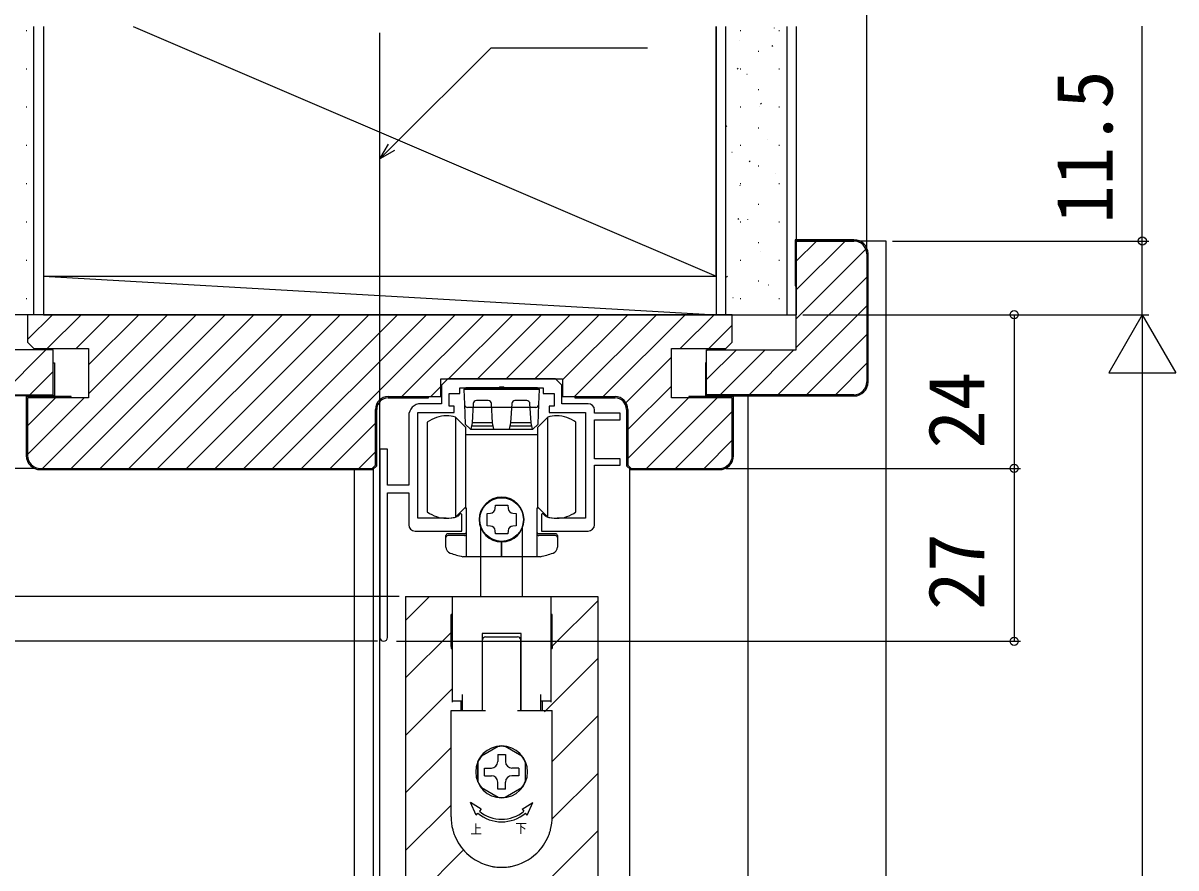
# Model space of a CAD drawing. Units: millimetres, scale not verified. Extents: x -525 to 525, y -783 to 779.
# Drawn here: x -421.7 to -241.8, y 362.2 to 494.1 of the extents above; entities that cross this region are included whole.
import ezdxf
from ezdxf.enums import TextEntityAlignment as Align

# ---------------------------------------------------------------- set-up
doc = ezdxf.new("R2010")
doc.units = ezdxf.units.MM
doc.header["$LTSCALE"] = 4
for name, color, linetype in [('0-3_YKK_11', 7, 'Continuous'), ('0-5_YKK_12', 2, 'Continuous'), ('0-6_YKK_13', 4, 'Continuous'), ('0-8_YKK_D', 6, 'Continuous'), ('0-A_YSS_K', 3, 'Continuous'), ('0-B_YSS_KE', 3, 'Continuous')]:
    doc.layers.add(name, color=color, linetype=linetype)
doc.styles.add('ＭＳ ゴシック', font='')
doc.styles.get('ＭＳ ゴシック').set_extended_font_data('MS Gothic')

msp = doc.modelspace()

# ---------------------------------------------------------------- linework, layer by layer
at = {"layer": '0-3_YKK_11'}
msp.add_line((-366, 427.598), (-366, 398.198), dxfattribs=at)
for points in [[(-355.65, 416.798), (-360.1, 416.798), (-360.1, 433.298), (-354.4, 433.298), (-354.4, 434.298), (-355.2, 434.298), (-355.2, 436.298), (-353.5, 436.298), (-353.5, 437.198), (-347.458, 437.198), (-347.275, 437.318), (-346.725, 437.318), (-346.542, 437.198), (-340.5, 437.198), (-340.5, 436.298), (-338.8, 436.298), (-338.8, 434.298), (-339.6, 434.298), (-339.6, 433.298), (-333.9, 433.298), (-333.9, 416.798), (-338.35, 416.798)], [(-333.5, 434.698), (-337.6, 434.698), (-337.6, 437.598), (-338.6, 438.598), (-355.4, 438.598), (-356.4, 437.598), (-356.4, 434.698), (-359.6, 434.698)], [(-332.5, 415.798), (-332.5, 425.098), (-328.5, 425.098), (-328.5, 426.098), (-332.5, 426.098), (-332.5, 432.198), (-328.5, 432.198), (-328.5, 433.198), (-332.5, 433.198), (-332.5, 433.698)], [(-361.5, 432.798), (-361.5, 421.998), (-364.8, 421.998), (-364.8, 427.598), (-366, 427.598)], [(-364.8, 398.198), (-364.8, 420.798), (-361.5, 420.798), (-361.5, 415.798)], [(-360.5, 414.798), (-353.2, 414.798), (-353.2, 417.432), (-353.447, 417.534), (-353.845, 417.136), (-353.965, 417.062)], [(-340.035, 417.062), (-340.155, 417.136), (-340.553, 417.534), (-340.8, 417.432), (-340.8, 414.798), (-333.5, 414.798)]]:
    msp.add_lwpolyline(points, dxfattribs=at)
for centre, radius, start, end in [((-359.6, 432.798), 1.9, 90, 180), ((-333.5, 433.698), 1, 0, 90), ((-360.5, 415.798), 1, 180, 270), ((-355.65, 422.298), 5.5, 270, 287.8376), ((-338.35, 422.298), 5.5, 252.1624, 270), ((-333.5, 415.798), 1, 270, 0), ((-365.4, 398.198), 0.6, 180, 0)]:
    msp.add_arc(centre, radius, start, end, dxfattribs=at)
at = {"layer": '0-5_YKK_12'}
for p, q in [((-366, 48.869), (-366, 492.598)), ((-287.001, 460.098), (-301.003, 460.098)), ((-287.001, 266.354), (-287.001, 460.098)), ((-308.5, 266.354), (-308.5, 436.098)), ((-367, 266.354), (-367, 424.798)), ((-327, 266.354), (-327, 424.798)), ((-370, 424.398), (-370, 266.354)), ((-362, 404.598), (-332, 404.598)), ((-362, 404.598), (-362, 266.354)), ((-362, 400.847), (-358.249, 404.598)), ((-339.1, 396.807), (-332, 403.907)), ((-332, 404.598), (-332, 266.354)), ((-362, 391.867), (-354.9, 398.967)), ((-340.328, 386.598), (-332, 394.926)), ((-362, 382.887), (-354.7, 390.187)), ((-339.1, 378.846), (-332, 385.946)), ((-362, 373.907), (-354.9, 381.007)), ((-339.101, 369.865), (-332, 376.966)), ((-362, 364.926), (-354.9, 372.026)), ((-362, 337.985), (-332, 367.985)), ((-362, 355.946), (-353.04, 364.906))]:
    msp.add_line(p, q, dxfattribs=at)
at = {"layer": '0-6_YKK_13'}
for p, q in [((-352.9, 436.898), (-352.6, 437.198)), ((-352.9, 436.898), (-352.82, 434.598)), ((-347, 437.198), (-352.6, 437.198)), ((-350.25, 437.198), (-343.75, 437.198)), ((-341.4, 437.198), (-347, 437.198)), ((-341.4, 437.198), (-341.1, 436.898)), ((-352.82, 434.598), (-352.711, 431.498)), ((-347, 434.098), (-352.319, 434.098)), ((-351.421, 434.72), (-351.6, 431.698)), ((-349.078, 435.198), (-350.922, 435.198)), ((-348.4, 431.698), (-348.579, 434.72)), ((-341.681, 434.098), (-347, 434.098)), ((-345.421, 434.72), (-345.6, 431.698)), ((-343.078, 435.198), (-344.922, 435.198)), ((-342.4, 431.698), (-342.579, 434.72)), ((-341.289, 431.498), (-341.18, 434.598)), ((-354.2, 432.599), (-352.6, 430.999)), ((-354.2, 432.599), (-354.2, 416.999)), ((-341.4, 430.999), (-339.8, 432.599)), ((-339.8, 416.999), (-339.8, 432.599)), ((-358.6, 431.799), (-358.6, 424.799)), ((-351.883, 430.698), (-352.711, 431.498)), ((-352.6, 418.599), (-352.6, 430.999)), ((-348.3, 431.198), (-351.7, 431.198)), ((-347, 430.698), (-345.791, 430.698)), ((-345.6, 431.698), (-345.8, 430.698)), ((-345.791, 430.698), (-342.117, 430.698)), ((-342.3, 431.198), (-345.7, 431.198)), ((-342.4, 431.698), (-345.6, 431.698)), ((-342.2, 430.698), (-342.4, 431.698)), ((-341.289, 431.498), (-342.117, 430.698)), ((-341.4, 430.999), (-341.4, 418.599)), ((-335.4, 424.799), (-335.4, 431.799)), ((-347, 429.849), (-352.6, 429.849)), ((-341.4, 429.849), (-347, 429.849)), ((-358.6, 424.799), (-358.6, 417.799)), ((-335.4, 417.799), (-335.4, 424.799)), ((-352.6, 418.599), (-354.2, 416.999)), ((-348.008, 418.344), (-347.97, 418.849)), ((-339.8, 416.999), (-341.4, 418.599)), ((-355.7, 412.317), (-355.7, 414.099)), ((-352.8, 414.399), (-355.4, 414.399)), ((-352.8, 414.099), (-355.4, 414.099)), ((-350.25, 404.598), (-350.25, 415.3)), ((-343.75, 404.598), (-343.75, 415.3)), ((-338.6, 414.399), (-341.2, 414.399)), ((-338.6, 414.099), (-341.2, 414.099)), ((-338.3, 414.099), (-338.3, 412.317)), ((-347, 413.099), (-347, 410.799)), ((-347, 410.799), (-347, 413.099)), ((-347, 410.799), (-353.078, 410.799)), ((-340.922, 410.799), (-347, 410.799)), ((-354.7, 404.598), (-339.3, 404.598)), ((-354.7, 404.598), (-354.7, 388.098)), ((-339.3, 404.598), (-339.3, 388.098)), ((-354.7, 401.798), (-354.9, 401.798)), ((-339.1, 398.405), (-339.1, 401.298)), ((-354.9, 397.959), (-354.9, 398.405)), ((-354.9, 396.787), (-354.9, 397.959)), ((-350.05, 398.798), (-350.05, 386.798)), ((-343.95, 398.798), (-350.05, 398.798)), ((-350, 397.298), (-350, 397.798)), ((-349.5, 398.298), (-344.5, 398.298)), ((-344, 397.298), (-344, 397.798)), ((-343.95, 386.798), (-343.95, 398.798)), ((-354.9, 396.787), (-354.9, 396.519)), ((-354.9, 396.519), (-354.9, 396.487)), ((-354.9, 396.487), (-354.7, 396.487)), ((-350.05, 396.487), (-350, 396.487)), ((-350, 396.798), (-350, 397.298)), ((-350, 396.519), (-350, 396.787)), ((-350, 396.487), (-350, 396.519)), ((-350, 395.501), (-350, 396.487)), ((-344, 396.787), (-344, 396.796)), ((-344, 395.501), (-344, 396.487)), ((-344, 396.487), (-343.95, 396.487)), ((-339.3, 396.487), (-339.1, 396.487)), ((-339.1, 396.787), (-339.1, 396.519)), ((-339.1, 396.519), (-339.1, 396.487)), ((-344, 393.256), (-344, 394.787)), ((-350, 392.798), (-350, 393.256)), ((-350, 392.763), (-350, 392.798)), ((-350, 389.298), (-350, 391.298)), ((-344, 389.298), (-344, 391.298)), ((-353.1, 386.798), (-353.1, 389.298)), ((-350, 388.215), (-350, 389.298)), ((-344, 388.215), (-344, 389.298)), ((-340.9, 386.798), (-340.9, 389.298)), ((-354.7, 388.298), (-353.1, 388.298)), ((-353.325, 386.798), (-353.325, 388.298)), ((-350, 387.798), (-350, 388.215)), ((-344, 387.798), (-344, 388.215)), ((-344, 387.298), (-344, 387.798)), ((-344, 386.798), (-344, 387.298)), ((-340.9, 388.298), (-339.3, 388.298)), ((-340.675, 388.298), (-340.675, 386.798)), ((-354.9, 386.798), (-353.1, 386.798)), ((-354.9, 382.498), (-354.9, 386.798)), ((-350, 386.798), (-349.5, 386.798)), ((-344.5, 386.798), (-344, 386.798)), ((-344, 386.798), (-343.95, 386.798)), ((-339.1, 382.498), (-339.1, 386.798)), ((-354.9, 381.498), (-354.9, 382.498)), ((-354.9, 380.624), (-354.9, 381.498)), ((-339.1, 381.498), (-339.1, 382.498)), ((-339.1, 380.624), (-339.1, 381.498)), ((-354.9, 380.16), (-354.9, 380.624)), ((-354.9, 379.998), (-354.9, 380.16)), ((-347.534, 381.162), (-350.166, 379.642)), ((-347.6, 379.898), (-346.4, 379.898)), ((-347.6, 379.898), (-347.6, 378.798)), ((-343.834, 379.642), (-346.466, 381.162)), ((-346.4, 379.898), (-346.4, 378.798)), ((-350.75, 378.728), (-350.75, 375.668)), ((-350.7, 378.718), (-350.7, 375.678)), ((-343.3, 375.678), (-343.3, 378.718)), ((-343.25, 375.668), (-343.25, 378.728)), ((-339.1, 377.498), (-339.1, 379.498)), ((-354.9, 376.998), (-354.9, 377.498)), ((-354.9, 375.998), (-354.9, 376.372)), ((-349.7, 376.598), (-349.7, 377.798)), ((-349.7, 377.798), (-348.6, 377.798)), ((-349.7, 376.598), (-348.6, 376.598)), ((-344.3, 377.798), (-345.4, 377.798)), ((-344.3, 376.598), (-345.4, 376.598)), ((-344.3, 377.798), (-344.3, 376.598)), ((-339.1, 376.998), (-339.1, 377.498)), ((-339.1, 375.998), (-339.1, 376.372)), ((-354.9, 375.941), (-354.9, 375.998)), ((-354.9, 375.663), (-354.9, 375.941)), ((-354.9, 375.641), (-354.9, 375.663)), ((-354.9, 375.498), (-354.9, 375.641)), ((-354.9, 374.998), (-354.9, 375.498)), ((-354.9, 374.498), (-354.9, 374.998)), ((-354.9, 370.198), (-354.9, 374.498)), ((-350.166, 374.754), (-347.534, 373.234)), ((-347.6, 374.498), (-347.6, 375.598)), ((-346.4, 374.498), (-347.6, 374.498)), ((-346.466, 373.234), (-343.834, 374.754)), ((-346.4, 374.498), (-346.4, 375.598)), ((-339.1, 375.941), (-339.1, 375.998)), ((-339.1, 375.663), (-339.1, 375.941)), ((-339.1, 375.641), (-339.1, 375.663)), ((-339.1, 375.498), (-339.1, 375.641)), ((-339.1, 374.998), (-339.1, 375.498)), ((-339.1, 374.498), (-339.1, 374.998)), ((-339.1, 370.198), (-339.1, 374.498)), ((-350.985, 370.449), (-351.85, 372.398)), ((-350.214, 371.368), (-351.85, 372.398)), ((-350.985, 370.449), (-350.728, 370.755)), ((-350.214, 371.368), (-350.471, 371.061)), ((-343.786, 371.368), (-342.15, 372.398)), ((-343.786, 371.368), (-343.529, 371.061)), ((-343.015, 370.449), (-343.272, 370.755)), ((-343.015, 370.449), (-342.15, 372.398))]:
    msp.add_line(p, q, dxfattribs=at)
for points in [[(-341.18, 434.598), (-341.1, 436.898), (-352.9, 436.898)], [(-351.883, 430.698), (-348.209, 430.698), (-347, 430.698)], [(-348.2, 430.698), (-348.4, 431.698), (-351.6, 431.698), (-351.8, 430.698)], [(-352.5, 410.799), (-352.5, 418.399), (-352.8, 418.399)], [(-348.745, 415.59), (-349.25, 415.629), (-349.25, 417.569), (-348.745, 417.607)], [(-347.97, 418.849), (-346.03, 418.849), (-345.992, 418.344)], [(-345.255, 417.607), (-344.75, 417.569), (-344.75, 415.629), (-345.255, 415.59)], [(-341.2, 418.399), (-341.5, 418.399), (-341.5, 410.799)], [(-345.992, 414.853), (-346.03, 414.349), (-347.97, 414.349), (-348.008, 414.853)], [(-354.9, 398.405), (-354.9, 401.298), (-354.9, 401.798)], [(-339.1, 401.298), (-339.1, 401.798), (-339.3, 401.798)], [(-339.1, 396.787), (-339.1, 397.959), (-339.1, 398.405)], [(-350, 396.787), (-350, 396.796), (-350, 396.798)], [(-344, 396.796), (-344, 396.798), (-344, 397.298)], [(-344, 396.487), (-344, 396.519), (-344, 396.787)], [(-350, 395.001), (-350, 395.358), (-350, 395.501)], [(-350, 393.256), (-350, 394.787), (-350, 395.001)], [(-344, 394.787), (-344, 395.001), (-344, 395.358), (-344, 395.501)], [(-350, 391.298), (-350, 392.756), (-350, 392.763)], [(-344, 392.763), (-344, 392.798), (-344, 393.256)], [(-344, 391.298), (-344, 392.756), (-344, 392.763)], [(-350, 386.798), (-350, 387.298), (-350, 387.798)], [(-353.1, 386.798), (-350.05, 386.798), (-350, 386.798)], [(-343.95, 386.798), (-340.9, 386.798), (-339.1, 386.798)], [(-354.9, 377.498), (-354.9, 379.498), (-354.9, 379.998)], [(-339.1, 379.498), (-339.1, 379.998), (-339.1, 380.16), (-339.1, 380.624)], [(-354.9, 376.372), (-354.9, 376.837), (-354.9, 376.998)], [(-339.1, 376.372), (-339.1, 376.837), (-339.1, 376.998)]]:
    msp.add_lwpolyline(points, dxfattribs=at)
msp.add_circle((-347, 416.599), 3.4, dxfattribs=at)
for centre, radius, start, end in [((-352.319, 434.598), 0.5, 182, 270), ((-350.922, 434.698), 0.5, 90, 177.4552), ((-349.078, 434.698), 0.5, 2.5448, 90), ((-344.922, 434.698), 0.5, 90, 177.4552), ((-343.078, 434.698), 0.5, 2.5448, 90), ((-341.681, 434.598), 0.5, 270, 358), ((-355.6, 427.799), 5, 90, 126.8699), ((-355.6, 427.799), 5, 73.7398, 90), ((-338.4, 427.799), 5, 90, 106.2602), ((-338.4, 427.799), 5, 53.1301, 90), ((-347, 416.599), 3.5, 90, 270), ((-347, 416.599), 3.5, 270, 90), ((-355.6, 421.799), 5, 233.1301, 270), ((-348.806, 418.404), 0.8, 274.33284, 355.66716), ((-345.194, 418.404), 0.8, 184.33284, 265.66716), ((-338.4, 421.799), 5, 270, 306.8699), ((-355.6, 421.799), 5, 270, 286.2602), ((-338.4, 421.799), 5, 253.7398, 270), ((-355.4, 414.099), 0.3, 90, 180), ((-355.4, 413.799), 0.3, 90, 180), ((-352.8, 414.699), 0.3, 270, 0), ((-352.8, 414.399), 0.3, 270, 0), ((-348.806, 414.793), 0.8, 4.33284, 85.66716), ((-345.194, 414.793), 0.8, 94.33284, 175.66716), ((-341.2, 414.699), 0.3, 180, 270), ((-341.2, 414.399), 0.3, 180, 270), ((-338.6, 414.099), 0.3, 0, 90), ((-338.6, 413.799), 0.3, 0, 90), ((-354.7, 412.317), 1, 180, 251.28667), ((-339.3, 412.317), 1, 288.71333, 0), ((-347, 435.049), 25, 251.28667, 255.93013), ((-347, 435.049), 25, 284.06987, 288.71333), ((-349.5, 397.798), 0.5, 90, 180), ((-344.5, 397.798), 0.5, 0, 90), ((-347, 377.198), 4.05, 0, 180), ((-347, 377.198), 4.05, 136.2623, 157.80839), ((-347, 377.198), 4, 82.33165, 97.66835), ((-347, 377.198), 4, 142.33165, 157.66835), ((-348.6, 378.798), 1, 270, 0), ((-345.4, 378.798), 1, 180, 270), ((-347, 377.198), 4, 22.33165, 37.82349), ((-347, 377.198), 4.05, 180, 0), ((-348.6, 375.598), 1, 0, 90), ((-345.4, 375.598), 1, 90, 180), ((-347, 377.198), 4, 202.33165, 217.82349), ((-347, 377.198), 4, 322.17651, 337.66835), ((-347, 377.198), 4, 262.17651, 277.82349), ((-347, 375.198), 5.8, 230, 310), ((-347, 375.198), 5.4, 230, 310), ((-347, 370.198), 7.9, 180, 194.66485), ((-347, 370.198), 7.9, 345.33515, 0), ((-347, 370.198), 7.9, 194.66485, 198.44872), ((-347, 370.198), 7.9, 198.44872, 202.318), ((-347, 370.198), 7.9, 202.318, 225.86911), ((-347, 370.198), 7.9, 314.13089, 337.682), ((-347, 370.198), 7.9, 337.682, 341.55128), ((-347, 370.198), 7.9, 341.55128, 345.33515), ((-347, 370.198), 7.9, 225.86911, 226.18003), ((-347, 370.198), 7.9, 226.18003, 259.0546), ((-347, 370.198), 7.9, 280.9454, 313.81997), ((-347, 370.198), 7.9, 313.81997, 314.13089), ((-347, 370.198), 7.9, 259.0546, 262.72786), ((-347, 370.198), 7.9, 262.72786, 270), ((-347, 370.198), 7.9, 270, 277.27214), ((-347, 370.198), 7.9, 277.27214, 280.9454)]:
    msp.add_arc(centre, radius, start, end, dxfattribs=at)
at = {"layer": '0-8_YKK_D'}
for p, q in [((-290.003, 459.098), (-290.003, 534.598)), ((-286.001, 460.098), (-246.001, 460.098)), ((-300, 448.598), (-246.001, 448.598)), ((-287, 448.598), (-246.001, 448.598)), ((-285, 448.598), (-266.001, 448.598)), ((-267.001, 448.598), (-267.001, 424.598)), ((-247.001, 448.598), (-252.251, 439.505)), ((-247.001, 448.598), (-241.751, 439.505)), ((-247.001, 448.598), (-247.001, 430.412)), ((-252.251, 439.505), (-241.751, 439.505)), ((-247.001, 438.098), (-247.001, 80.098)), ((-420, 424.598), (-485.999, 424.598)), ((-420, 424.598), (-485.999, 424.598)), ((-312, 424.598), (-266.001, 424.598)), ((-311, 424.598), (-266.001, 424.598)), ((-267.001, 424.598), (-267.001, 397.598)), ((-364, 404.598), (-485.999, 404.598)), ((-363, 404.598), (-485.999, 404.598)), ((-363, 404.598), (-465.999, 404.598)), ((-366.4, 397.598), (-465.999, 397.598)), ((-363.4, 397.598), (-266.001, 397.598))]:
    msp.add_line(p, q, dxfattribs=at)
for points in [[(-247.001, 448.598), (-247.001, 460.098), (-247.001, 493.648)], [(-366, 472.932), (-364.197, 474.736), (-348.641, 490.291), (-324.249, 490.291)], [(-363.714, 474.252), (-366, 472.932), (-364.68, 475.219)]]:
    msp.add_lwpolyline(points, dxfattribs=at)
for centre in [(-247.001, 460.098), (-267.001, 448.598), (-267.001, 424.598), (-267.001, 424.598), (-267.001, 397.598)]:
    msp.add_circle(centre, 0.637, dxfattribs=at)
at = {"layer": '0-A_YSS_K'}
for p, q in [((-420, 448.598), (-420, 493.598)), ((-418.5, 493.598), (-418.5, 454.598)), ((-404.5, 493.598), (-313.5, 454.598)), ((-313.5, 454.598), (-313.5, 493.598)), ((-312, 448.598), (-312, 493.598)), ((-304.431, 493.358), (-304.412, 493.365)), ((-302.5, 493.598), (-302.5, 448.598)), ((-301, 448.598), (-301, 493.598)), ((-421.21, 492.988), (-421.11, 492.988)), ((-309.917, 491.415), (-309.899, 491.422)), ((-309.79, 492.988), (-309.69, 492.988)), ((-303.71, 492.988), (-303.61, 492.988)), ((-306.94, 489.758), (-306.84, 489.758)), ((-304.846, 490.542), (-304.679, 490.652)), ((-421.21, 487.008), (-421.11, 487.008)), ((-310.225, 486.982), (-310.058, 487.092)), ((-309.79, 487.008), (-309.69, 487.008)), ((-308.72, 486.157), (-308.701, 486.164)), ((-303.71, 487.008), (-303.61, 487.008)), ((-306.94, 483.778), (-306.84, 483.778)), ((-421.21, 481.028), (-421.11, 481.028)), ((-309.79, 481.028), (-309.69, 481.028)), ((-306.768, 481.167), (-306.749, 481.173)), ((-306.615, 481.536), (-306.448, 481.646)), ((-303.71, 481.028), (-303.61, 481.028)), ((-311.994, 477.976), (-311.827, 478.086)), ((-306.94, 477.798), (-306.84, 477.798)), ((-305.476, 475.942), (-305.457, 475.949)), ((-421.21, 475.048), (-421.11, 475.048)), ((-311.056, 473.966), (-311.037, 473.973)), ((-309.79, 475.048), (-309.69, 475.048)), ((-303.71, 475.048), (-303.61, 475.048)), ((-308.384, 472.529), (-308.217, 472.64)), ((-306.94, 471.818), (-306.84, 471.818)), ((-304.278, 470.685), (-304.259, 470.691)), ((-421.21, 469.068), (-421.11, 469.068)), ((-309.79, 469.068), (-309.69, 469.068)), ((-309.764, 468.742), (-309.745, 468.749)), ((-303.71, 469.068), (-303.61, 469.068)), ((-306.94, 465.838), (-306.84, 465.838)), ((-421.21, 463.088), (-421.11, 463.088)), ((-310.153, 463.523), (-309.986, 463.633)), ((-309.79, 463.088), (-309.69, 463.088)), ((-308.566, 463.484), (-308.547, 463.491)), ((-303.71, 463.088), (-303.61, 463.088)), ((-306.94, 459.858), (-306.84, 459.858)), ((-301.003, 456.943), (-297.848, 460.098)), ((-301.003, 452.452), (-293.358, 460.098)), ((-421.21, 457.108), (-421.11, 457.108)), ((-309.79, 457.108), (-309.69, 457.108)), ((-306.614, 458.493), (-306.596, 458.5)), ((-303.71, 457.108), (-303.61, 457.108)), ((-301.003, 447.962), (-290.14, 458.825)), ((-418.5, 454.598), (-313.5, 454.598)), ((-418.5, 454.598), (-313.5, 448.598)), ((-418.5, 454.598), (-418.5, 448.598)), ((-313.5, 454.598), (-313.5, 448.598)), ((-311.922, 454.517), (-311.755, 454.627)), ((-306.94, 453.878), (-306.84, 453.878)), ((-301.003, 443.472), (-290.003, 454.472)), ((-305.322, 453.269), (-305.304, 453.276)), ((-421.21, 451.128), (-421.11, 451.128)), ((-310.903, 451.293), (-310.884, 451.3)), ((-309.79, 451.128), (-309.69, 451.128)), ((-303.887, 436.098), (-290.003, 449.982)), ((-303.71, 451.128), (-303.61, 451.128)), ((-421, 444.709), (-417.111, 448.598)), ((-418.66, 424.598), (-394.66, 448.598)), ((-418.5, 448.598), (-313.5, 448.598)), ((-417.921, 443.298), (-412.621, 448.598)), ((-414.17, 424.598), (-390.17, 448.598)), ((-413.431, 443.298), (-408.131, 448.598)), ((-411.5, 440.739), (-403.641, 448.598)), ((-411.5, 436.249), (-399.15, 448.598)), ((-409.68, 424.598), (-385.68, 448.598)), ((-405.19, 424.598), (-381.19, 448.598)), ((-400.7, 424.598), (-376.7, 448.598)), ((-396.21, 424.598), (-372.21, 448.598)), ((-391.72, 424.598), (-367.72, 448.598)), ((-387.229, 424.598), (-363.229, 448.598)), ((-382.739, 424.598), (-358.739, 448.598)), ((-378.249, 424.598), (-354.249, 448.598)), ((-362.559, 435.798), (-349.759, 448.598)), ((-355.269, 438.598), (-345.269, 448.598)), ((-350.779, 438.598), (-340.779, 448.598)), ((-346.289, 438.598), (-336.289, 448.598)), ((-341.799, 438.598), (-331.799, 448.598)), ((-337.5, 438.407), (-327.308, 448.598)), ((-335.618, 435.798), (-322.818, 448.598)), ((-331.128, 435.798), (-318.328, 448.598)), ((-319.138, 443.298), (-313.838, 448.598)), ((-314.648, 443.298), (-311, 446.946)), ((-299.397, 436.098), (-290.003, 445.492)), ((-425.121, 436.098), (-418.121, 443.098)), ((-315.003, 442.943), (-314.848, 443.098)), ((-315.003, 438.452), (-310.358, 443.098)), ((-312.868, 436.098), (-305.868, 443.098)), ((-308.378, 436.098), (-301.378, 443.098)), ((-327.594, 434.842), (-320.5, 441.936)), ((-294.907, 436.098), (-290.003, 441.002)), ((-420.631, 436.098), (-416.997, 439.732)), ((-358.069, 435.798), (-356.5, 437.367)), ((-327.3, 430.646), (-320.5, 437.446)), ((-421, 431.239), (-416.641, 435.598)), ((-421, 426.749), (-412.15, 435.598)), ((-327.3, 426.156), (-317.858, 435.598)), ((-324.368, 424.598), (-313.368, 435.598)), ((-319.878, 424.598), (-311, 433.476)), ((-373.759, 424.598), (-366.7, 431.657)), ((-315.387, 424.598), (-311, 428.985)), ((-369.269, 424.598), (-366.7, 427.167))]:
    msp.add_line(p, q, dxfattribs=at)
for points in [[(-418.5, 493.598), (-418.5, 448.598), (-431, 448.598)], [(-313.5, 493.598), (-313.5, 448.598), (-301, 448.598)]]:
    msp.add_lwpolyline(points, dxfattribs=at)
at = {"layer": '0-B_YSS_KE'}
for p, q in [((-290.003, 458.098), (-290.003, 438.098)), ((-289.803, 438.098), (-289.803, 458.098))]:
    msp.add_line(p, q, dxfattribs=at)
for points in [[(-292.003, 460.298), (-301.203, 460.298), (-301.203, 453.098), (-301.003, 453.098)], [(-301.003, 443.098), (-301.003, 460.098), (-292.003, 460.098)], [(-311, 426.598), (-311, 435.598), (-318, 435.598), (-320.5, 435.598), (-320.5, 443.298), (-312, 443.298), (-311, 444.298), (-311, 448.598), (-421, 448.598), (-421, 444.298), (-420, 443.298), (-411.5, 443.298), (-411.5, 435.598), (-414, 435.598), (-421, 435.598), (-421, 426.598)], [(-439.997, 436.098), (-416.997, 436.098), (-416.997, 443.098), (-430.997, 443.098)], [(-292.003, 436.098), (-315.003, 436.098), (-315.003, 443.098), (-301.003, 443.098)], [(-416.997, 441.098), (-416.797, 441.098), (-416.797, 435.898), (-439.997, 435.898)], [(-315.003, 441.098), (-315.203, 441.098), (-315.203, 435.898), (-292.003, 435.898)], [(-364.7, 435.798), (-356.5, 435.798), (-356.5, 438.598), (-337.5, 438.598), (-337.5, 435.798), (-329.3, 435.798)], [(-414.2, 435.598), (-414.2, 435.798), (-421.2, 435.798), (-421.2, 426.598)], [(-364.7, 435.598), (-358.4, 435.598), (-358.4, 435.798)], [(-335.6, 435.798), (-335.6, 435.598), (-329.3, 435.598)], [(-310.8, 426.598), (-310.8, 435.798), (-317.8, 435.798), (-317.8, 435.598)], [(-419, 424.398), (-367.117, 424.398), (-366.5, 425.015), (-366.5, 433.798)], [(-419, 424.598), (-367.2, 424.598), (-366.7, 425.098), (-366.7, 433.798)], [(-327.5, 433.798), (-327.5, 425.015), (-326.883, 424.398), (-313, 424.398)], [(-327.3, 433.798), (-327.3, 425.098), (-326.8, 424.598), (-313, 424.598)]]:
    msp.add_lwpolyline(points, dxfattribs=at)
for centre, radius, start, end in [((-292.003, 458.098), 2.2, 360, 90), ((-292.003, 458.098), 2, 0, 90), ((-292.003, 438.098), 2, 270, 0), ((-292.003, 438.098), 2.2, 270, 0), ((-364.7, 433.798), 2, 90, 180), ((-364.7, 433.798), 1.8, 90, 180), ((-329.3, 433.798), 2, 0, 90), ((-329.3, 433.798), 1.8, 0, 90), ((-419, 426.598), 2.2, 180, 270), ((-419, 426.598), 2, 180, 270), ((-313, 426.598), 2.2, 270, 0), ((-313, 426.598), 2, 270, 0)]:
    msp.add_arc(centre, radius, start, end, dxfattribs=at)

# ---------------------------------------------------------------- texts
at = {"layer": '0-6_YKK_13', "style": 'ＭＳ ゴシック', "width": 0.9}
for s, p in [('上', (-351.853, 367.055)), ('下', (-344.873, 367.238))]:
    msp.add_text(s, height=1.466, dxfattribs=at).set_placement(p, align=Align.BOTTOM_LEFT)
at = {"layer": '0-8_YKK_D', "style": 'ＭＳ ゴシック'}
for s, p in [('11.5', (-249.001, 462.807)), ('24', (-269.001, 427.7)), ('27', (-269.001, 402.473))]:
    msp.add_text(s, height=8.798, rotation=90, dxfattribs=at).set_placement(p, align=Align.BOTTOM_LEFT)

doc.saveas('drawing.dxf')
